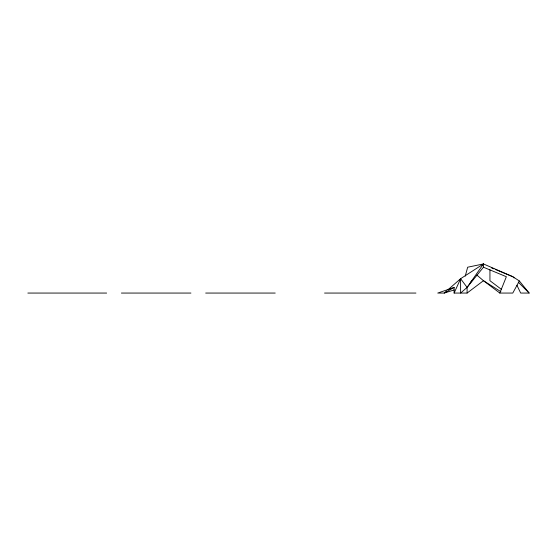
<?xml version="1.0" encoding="UTF-8"?>
<svg xmlns="http://www.w3.org/2000/svg" width="557" height="557" viewBox="0 0 557 557"><rect width="100%" height="100%" fill="white"/><g stroke="black" fill="none" stroke-linecap="round" stroke-linejoin="round"><path stroke-width="0.84" d="M465.262 276.098L467.664 267.214L483.455 263.941L512.851 276.718L519.34 280.972L529.15 293.059L520.663 293.059L516.945 285.275M476.876 275.081L483.455 280.7L499.81 293.059L506.362 276.718L483.455 267.214L483.455 263.941L460.604 278.709L448.023 289.744M454.115 293.059L460.604 278.709L467.093 287.405L467.093 293.059L454.115 293.059L454.115 287.405L437.753 293.059L444.368 293.059L454.115 287.405M519.34 280.972L512.788 293.059L499.81 293.059M460.604 278.709L460.604 293.059L467.093 287.405L483.455 263.941L482.306 265.209M467.093 287.405L483.455 267.214M470.268 282.552L471.974 280.7M446.763 290.851L444.242 293.059L454.046 289.974M467.093 293.059L483.455 280.7L500.875 291.687M27.85 293.059L106.638 293.059M121.398 293.059L190.926 293.059M205.686 293.059L275.214 293.059M324.55 293.059L415.94 293.059M491.525 267.868L493.892 268.85M495.472 269.504L512.851 276.718L514.062 277.929M501.53 289.452L489.944 280.7L489.944 269.741M518.288 282.162L529.15 293.059"/></g></svg>
